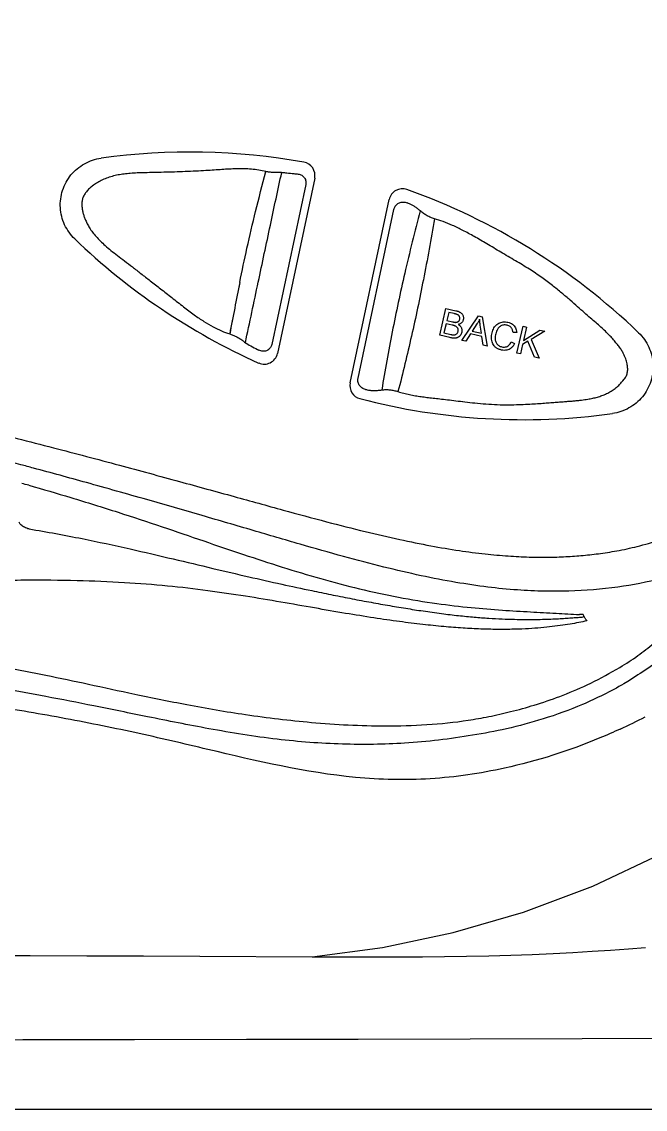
# Model space of a CAD drawing. Extents: x 403 to 503, y 484 to 637.
# Drawn here: x 455.102 to 457.363, y 500.653 to 504.597 of the extents above; entities that cross this region are included whole.
import ezdxf

# ---------------------------------------------------------------- set-up
doc = ezdxf.new("R2010")
doc.units = 0
doc.header["$MEASUREMENT"] = 0
doc.layers.add('1', color=4, linetype='Continuous')

# ---------------------------------------------------------------- blocks, each defined once
blk = doc.blocks.new('main_control')
at = {"color": 3, "linetype": 'Continuous'}
for p, q in [((14.0081, 15.1248), (13.8731, 14.4894)), ((13.9759, 15.1023), (13.8525, 14.5219)), ((14.1367, 14.3832), (14.278, 15.0481)), ((14.1652, 14.4), (14.2953, 15.0118)), ((14.4614, 14.5555), (14.4838, 14.6529)), ((14.4838, 14.6529), (14.5204, 14.6445)), ((14.4941, 14.6384), (14.4873, 14.609)), ((14.5136, 14.6339), (14.4941, 14.6384)), ((14.4846, 14.5975), (14.4769, 14.564)), ((14.5072, 14.5923), (14.4846, 14.5975)), ((14.4873, 14.609), (14.5084, 14.6041)), ((14.542, 14.5369), (14.6019, 14.6257)), ((14.5966, 14.5965), (14.5793, 14.5704)), ((14.6019, 14.6257), (14.6158, 14.6224)), ((14.6158, 14.6224), (14.6332, 14.5158)), ((14.4985, 14.5469), (14.4614, 14.5555)), ((14.4769, 14.564), (14.5012, 14.5584)), ((14.5732, 14.5607), (14.5557, 14.5337)), ((14.6139, 14.5513), (14.5732, 14.5607)), ((14.5793, 14.5704), (14.6124, 14.5627)), ((14.6124, 14.5627), (14.6084, 14.5921)), ((14.7405, 14.5655), (14.7272, 14.5654)), ((14.7412, 14.4909), (14.7637, 14.5883)), ((14.7637, 14.5883), (14.7766, 14.5853)), ((14.7766, 14.5853), (14.7655, 14.537)), ((14.7655, 14.537), (14.825, 14.5741)), ((14.8425, 14.5701), (14.7925, 14.5401)), ((14.825, 14.5741), (14.8425, 14.5701)), ((14.5557, 14.5337), (14.542, 14.5369)), ((14.6185, 14.5192), (14.6139, 14.5513)), ((14.6332, 14.5158), (14.6185, 14.5192)), ((14.7209, 14.5315), (14.733, 14.5253)), ((14.7619, 14.5216), (14.7541, 14.4879)), ((14.7815, 14.5335), (14.7619, 14.5216)), ((14.8048, 14.4762), (14.7815, 14.5335)), ((14.7925, 14.5401), (14.8218, 14.4723)), ((14.7541, 14.4879), (14.7412, 14.4909)), ((14.8218, 14.4723), (14.8048, 14.4762)), ((15.1254, 14.3905), (15.1303, 14.3962)), ((15.1254, 14.3905), (15.1303, 14.3962)), ((14.9813, 13.5421), (14.9679, 13.5426)), ((14.985, 13.5358), (14.9814, 13.5421)), ((14.9854, 13.5344), (14.9821, 13.534)), ((14.9934, 13.522), (14.995, 13.5197)), ((15.1009, 13.3428), (15.1146, 13.351)), ((15.1439, 13.3002), (15.1294, 13.2916))]:
    blk.add_line(p, q, dxfattribs=at)
for centre, radius, start, end in [((13.5549, 12.871), 2.349, 79.8525, 97.8638), ((13.9602, 15.135), 0.049, 348, 79.8525), ((13.8972, 15.2385), 0.0925, 264.1392, 264.7703), ((13.8972, 15.2385), 0.0925, 264.1271, 264.7703), ((14.326, 15.0379), 0.049, 70.4136, 168), ((13.5549, 12.871), 2.349, 46.1362, 70.4136), ((13.4272, 12.88), 2.3423, 66.4955, 66.9807), ((14.766, 16.5983), 2.349, 226.1362, 245.8517), ((36.9207, 10.1239), 23.6407, 168.72275, 169.18309), ((36.9219, 10.1237), 23.6419, 168.72275, 169.18306), ((13.9346, 14.7379), 0.2747, 229.6789, 230.3649), ((13.9346, 14.7379), 0.2747, 229.6791, 230.3651), ((14.9065, 16.6044), 2.3737, 241.1011, 242.3822), ((13.8251, 14.4996), 0.049, 245.8517, 348), ((14.1846, 14.373), 0.049, 168, 255.358), ((14.65, 16.6505), 2.3366, 258.7124, 258.8642), ((14.766, 16.5983), 2.349, 255.358, 277.8638), ((14.2139, 14.4074), 0.0517, 252.8907, 264.395), ((11.0773, 7.2445), 7.0268, 74.36072, 74.57709)]:
    blk.add_arc(centre, radius, start, end, dxfattribs=at)
at = {"color": 4, "linetype": 'Continuous'}
blk.add_arc((14.2007, 15.1129), 2.1865, 294.7459, 297.3907, dxfattribs=at)
at = {"color": 3, "linetype": 'Continuous'}
for points, knots in [([(10.9635, 14.4489), (11.1152, 14.452), (11.4026, 14.4455), (11.8096, 14.4057), (12.1721, 14.3492), (12.4967, 14.2844), (12.7888, 14.2169), (13.0531, 14.1502), (13.293, 14.0864), (13.5114, 14.0269), (13.7094, 13.9725), (13.8871, 13.9233), (14.0453, 13.8803), (14.186, 13.8444), (14.312, 13.8151), (14.4258, 13.7919), (14.5291, 13.7745), (14.6228, 13.7623), (14.7071, 13.7546), (14.7833, 13.7508), (14.8529, 13.75), (14.9183, 13.752), (14.9819, 13.7565), (15.0465, 13.7639), (15.1152, 13.7751), (15.191, 13.792), (15.2757, 13.8173), (15.3689, 13.8547), (15.4684, 13.9089), (15.5703, 13.9835), (15.6668, 14.0792), (15.7466, 14.189), (15.7996, 14.3045), (15.8205, 14.4227), (15.8072, 14.5443), (15.7662, 14.6714), (15.7007, 14.8052), (15.6176, 14.9439), (15.5285, 15.0813), (15.446, 15.2111), (15.3776, 15.3292), (15.3242, 15.4401), (15.2864, 15.5512), (15.2668, 15.6669), (15.2747, 15.781), (15.3019, 15.8833), (15.3378, 15.9742), (15.3812, 16.0613), (15.4327, 16.1513), (15.4924, 16.2478), (15.5596, 16.3519), (15.633, 16.4663), (15.7063, 16.5903), (15.7688, 16.7197), (15.8088, 16.8475), (15.8202, 16.9695), (15.7989, 17.0798), (15.7575, 17.1727), (15.7088, 17.2492), (15.6586, 17.3116), (15.6093, 17.3631), (15.5621, 17.4053), (15.5173, 17.4403), (15.4741, 17.47), (15.4306, 17.4963), (15.3851, 17.5204), (15.336, 17.5429), (15.2817, 17.5639), (15.2433, 17.5763), (15.223, 17.5822)], [0, 0, 0, 0, 0.455153, 0.861222, 1.226025, 1.555412, 1.853982, 2.125455, 2.372915, 2.598826, 2.804561, 2.988953, 3.152015, 3.296261, 3.424562, 3.539996, 3.644651, 3.738948, 3.823246, 3.898685, 3.967523, 4.032139, 4.09495, 4.158793, 4.227168, 4.303604, 4.391589, 4.492184, 4.604266, 4.730459, 4.870086, 5.010274, 5.135427, 5.248068, 5.366018, 5.498571, 5.646723, 5.811899, 5.9836, 6.138065, 6.273213, 6.3928, 6.506774, 6.624245, 6.742196, 6.846741, 6.940902, 7.034855, 7.138449, 7.251763, 7.375366, 7.510248, 7.659387, 7.807319, 7.940547, 8.059097, 8.170841, 8.273453, 8.362669, 8.442182, 8.513269, 8.576211, 8.632066, 8.683567, 8.733623, 8.784516, 8.837927, 8.89553, 8.95895, 8.95895, 8.95895, 8.95895]), ([(16.3631, 15.4175), (16.3578, 15.3337), (16.3414, 15.1659), (16.2968, 14.9212), (16.2334, 14.6937), (16.1559, 14.4911), (16.0674, 14.3113), (15.9714, 14.149), (15.8729, 14.0026), (15.7769, 13.8739), (15.685, 13.7633), (15.5977, 13.6679), (15.5147, 13.5853), (15.4358, 13.5134), (15.3602, 13.4508), (15.2872, 13.3961), (15.2155, 13.3465), (15.1679, 13.3154), (15.1439, 13.3001)], [0, 0, 0, 0, 0.251894, 0.505531, 0.745157, 0.959161, 1.155432, 1.345645, 1.524451, 1.68453, 1.826989, 1.955725, 2.072391, 2.178254, 2.275734, 2.366854, 2.451673, 2.537282, 2.537282, 2.537282, 2.537282]), ([(13.1383, 14.9047), (13.1306, 14.9121), (13.1167, 14.9284), (13.1007, 14.9561), (13.0899, 14.9863), (13.0849, 15.018), (13.0862, 15.0501), (13.0933, 15.0814), (13.1059, 15.1109), (13.1238, 15.1376), (13.1464, 15.1603), (13.1729, 15.1784), (13.2022, 15.1915), (13.223, 15.1965), (13.2335, 15.1979)], [0, 0, 0, 0, 0.0319368, 0.0638278, 0.095699, 0.1275627, 0.1594619, 0.1913954, 0.2233288, 0.255228, 0.2870918, 0.318963, 0.350854, 0.3827908, 0.3827908, 0.3827908, 0.3827908]), ([(13.8309, 15.1496), (13.8225, 15.1516), (13.8052, 15.155), (13.7787, 15.1581), (13.7518, 15.1595), (13.7249, 15.1594), (13.6982, 15.1582), (13.6713, 15.1565), (13.6431, 15.1546), (13.6118, 15.1526), (13.5767, 15.1507), (13.5387, 15.1489), (13.4997, 15.1475), (13.4616, 15.1465), (13.4261, 15.1456), (13.3941, 15.1451), (13.3658, 15.1443), (13.3405, 15.1428), (13.3174, 15.1405), (13.2954, 15.1371), (13.2739, 15.1322), (13.2533, 15.1255), (13.2344, 15.1172), (13.2173, 15.1078), (13.2019, 15.0973), (13.1886, 15.0857), (13.1778, 15.0735), (13.17, 15.0609), (13.1655, 15.0482), (13.1638, 15.0353), (13.1641, 15.0223), (13.1658, 15.0094), (13.1687, 14.9969), (13.1726, 14.9846), (13.1776, 14.972), (13.1839, 14.9587), (13.1921, 14.9443), (13.2026, 14.929), (13.2155, 14.9132), (13.231, 14.8968), (13.2491, 14.88), (13.27, 14.8625), (13.2936, 14.8441), (13.3197, 14.8243), (13.3482, 14.8025), (13.3793, 14.7785), (13.4133, 14.7522), (13.4506, 14.7231), (13.4907, 14.6918), (13.531, 14.6598), (13.5695, 14.6305), (13.6051, 14.606), (13.6382, 14.5865), (13.6694, 14.5714), (13.69, 14.5637), (13.7, 14.5606)], [0, 0, 0, 0, 0.02612, 0.052813, 0.079849, 0.106921, 0.133621, 0.159995, 0.187659, 0.218574, 0.25407, 0.292921, 0.332733, 0.37129, 0.407194, 0.439168, 0.46726, 0.492351, 0.515013, 0.53677, 0.559237, 0.58104, 0.601657, 0.621126, 0.639622, 0.657296, 0.673926, 0.688557, 0.701367, 0.714102, 0.727192, 0.740254, 0.753094, 0.765784, 0.778993, 0.7935, 0.810018, 0.828607, 0.849025, 0.871387, 0.896026, 0.92322, 0.953086, 0.985758, 1.021531, 1.060654, 1.103541, 1.150734, 1.202451, 1.256147, 1.304961, 1.347688, 1.385755, 1.420041, 1.451577, 1.451577, 1.451577, 1.451577]), ([(13.7364, 14.747), (13.7446, 14.7886), (13.7628, 14.8748), (13.7947, 15.0089), (13.8183, 15.1015), (13.8309, 15.1496)], [0, 0, 0, 0, 0.1270906, 0.2643274, 0.4136131, 0.4136131, 0.4136131, 0.4136131]), ([(13.7364, 14.747), (13.7446, 14.7886), (13.7628, 14.8748), (13.7947, 15.0089), (13.8183, 15.1015), (13.8309, 15.1496)], [0, 0, 0, 0, 0.1270959, 0.2643341, 0.4136163, 0.4136163, 0.4136163, 0.4136163]), ([(13.8877, 15.1464), (13.883, 15.1459), (13.8734, 15.1453), (13.8591, 15.1455), (13.8448, 15.1468), (13.8355, 15.1485), (13.8309, 15.1496)], [0, 0, 0, 0, 0.01424172, 0.02872954, 0.04306071, 0.05710725, 0.05710725, 0.05710725, 0.05710725]), ([(13.8877, 15.1464), (13.883, 15.1459), (13.8734, 15.1453), (13.8591, 15.1455), (13.8448, 15.1468), (13.8355, 15.1485), (13.8309, 15.1496)], [0, 0, 0, 0, 0.01423841, 0.02872151, 0.04304671, 0.05708631, 0.05708631, 0.05708631, 0.05708631]), ([(13.7569, 14.5285), (13.7724, 14.6017), (13.8027, 14.7438), (13.8464, 14.9498), (13.8747, 15.0826), (13.8887, 15.1463)], [0, 0, 0, 0, 0.2244177, 0.4361023, 0.6317804, 0.6317804, 0.6317804, 0.6317804]), ([(13.7569, 14.5285), (13.7724, 14.6017), (13.8027, 14.7438), (13.8464, 14.9498), (13.8747, 15.0826), (13.8887, 15.1463)], [0, 0, 0, 0, 0.2244212, 0.4360984, 0.6317804, 0.6317804, 0.6317804, 0.6317804]), ([(13.8887, 15.1463), (13.895, 15.1458), (13.9096, 15.1444), (13.9294, 15.1423), (13.9429, 15.1407), (13.9482, 15.1401)], [0, 0, 0, 0, 0.01891202, 0.04395199, 0.05975678, 0.05975678, 0.05975678, 0.05975678]), ([(13.9482, 15.1401), (13.9505, 15.1398), (13.9551, 15.1388), (13.9615, 15.1359), (13.9669, 15.1318), (13.9713, 15.1267), (13.9745, 15.121), (13.9763, 15.1148), (13.9768, 15.1085), (13.9763, 15.1043), (13.9759, 15.1023)], [0, 0, 0, 0, 0.00711005, 0.01403182, 0.02079586, 0.0274207, 0.03393933, 0.04034632, 0.04663124, 0.0528063, 0.0528063, 0.0528063, 0.0528063]), ([(14.2953, 15.0118), (14.2957, 15.0138), (14.297, 15.0179), (14.3, 15.0236), (14.3041, 15.0288), (14.3092, 15.0331), (14.3151, 15.0363), (14.3218, 15.0383), (14.3289, 15.039), (14.3362, 15.0382), (14.3409, 15.0367), (14.3432, 15.0358)], [0, 0, 0, 0, 0.00631067, 0.01273252, 0.01925815, 0.02586965, 0.03258678, 0.03948635, 0.04659321, 0.0538819, 0.06130633, 0.06130633, 0.06130633, 0.06130633]), ([(14.3908, 15.0068), (14.3709, 14.9316), (14.3347, 14.7859), (14.2883, 14.5693), (14.2628, 14.4277), (14.2513, 14.3572)], [0, 0, 0, 0, 0.2332654, 0.4504044, 0.6646365, 0.6646365, 0.6646365, 0.6646365]), ([(14.3908, 15.0068), (14.3709, 14.9316), (14.3347, 14.7859), (14.2883, 14.5693), (14.2628, 14.4277), (14.2513, 14.3572)], [0, 0, 0, 0, 0.2332647, 0.450404, 0.6646365, 0.6646365, 0.6646365, 0.6646365]), ([(14.3908, 15.0068), (14.3892, 15.0082), (14.386, 15.011), (14.3812, 15.0149), (14.3763, 15.0185), (14.3714, 15.0219), (14.3665, 15.0251), (14.3631, 15.027), (14.3614, 15.0279)], [0, 0, 0, 0, 0.00639218, 0.01261077, 0.01867957, 0.0246276, 0.03048457, 0.03627803, 0.03627803, 0.03627803, 0.03627803]), ([(14.3908, 15.0068), (14.3892, 15.0082), (14.386, 15.011), (14.3812, 15.0149), (14.3763, 15.0185), (14.3714, 15.0219), (14.3665, 15.0251), (14.3631, 15.027), (14.3614, 15.0279)], [0, 0, 0, 0, 0.00639209, 0.01261064, 0.01867945, 0.02462751, 0.03048453, 0.03627803, 0.03627803, 0.03627803, 0.03627803]), ([(14.442, 14.9783), (14.4375, 14.9796), (14.4285, 14.9827), (14.4154, 14.9891), (14.4027, 14.9971), (14.3947, 15.0034), (14.3908, 15.0068)], [0, 0, 0, 0, 0.01397195, 0.02857276, 0.04361486, 0.05907046, 0.05907046, 0.05907046, 0.05907046]), ([(14.442, 14.9783), (14.4375, 14.9796), (14.4285, 14.9827), (14.4154, 14.9891), (14.4027, 14.9971), (14.3947, 15.0034), (14.3908, 15.0068)], [0, 0, 0, 0, 0.01397208, 0.028573, 0.04361499, 0.05907046, 0.05907046, 0.05907046, 0.05907046]), ([(14.442, 14.9783), (14.43, 14.9042), (14.4042, 14.7618), (14.3601, 14.5527), (14.3277, 14.4179), (14.3102, 14.3511)], [0, 0, 0, 0, 0.2250546, 0.4340945, 0.6410441, 0.6410441, 0.6410441, 0.6410441]), ([(14.442, 14.9783), (14.43, 14.9042), (14.4042, 14.7618), (14.3601, 14.5527), (14.3277, 14.4179), (14.3102, 14.3511)], [0, 0, 0, 0, 0.2250539, 0.4340941, 0.6410441, 0.6410441, 0.6410441, 0.6410441]), ([(15.1002, 14.5286), (15.0966, 14.5333), (15.0888, 14.5427), (15.076, 14.5565), (15.0617, 14.5707), (15.0456, 14.5854), (15.0276, 14.6013), (15.0074, 14.6186), (14.9851, 14.638), (14.9606, 14.6597), (14.9335, 14.6835), (14.9032, 14.7094), (14.8691, 14.7371), (14.8303, 14.7663), (14.7855, 14.7962), (14.7356, 14.8262), (14.6836, 14.8565), (14.6339, 14.886), (14.5884, 14.9131), (14.5471, 14.9356), (14.5094, 14.9538), (14.4749, 14.9679), (14.4526, 14.9753), (14.442, 14.9783)], [0, 0, 0, 0, 0.0176379, 0.0365267, 0.0565483, 0.0780831, 0.1018529, 0.1284711, 0.1579628, 0.1905041, 0.2265992, 0.2662801, 0.3099645, 0.3583622, 0.4120967, 0.4713832, 0.5331159, 0.5923619, 0.6450753, 0.6918492, 0.7334578, 0.770569, 0.8036642, 0.8036642, 0.8036642, 0.8036642]), ([(14.5204, 14.6445), (14.5215, 14.6442), (14.5235, 14.6437), (14.5265, 14.6428), (14.5294, 14.6418), (14.5323, 14.6405), (14.535, 14.6391), (14.5368, 14.638), (14.5376, 14.6373)], [0, 0, 0, 0, 0.0032632, 0.00637541, 0.00943191, 0.01251461, 0.01561853, 0.01872975, 0.01872975, 0.01872975, 0.01872975]), ([(14.5376, 14.6373), (14.5389, 14.6364), (14.5413, 14.6342), (14.5442, 14.6303), (14.5455, 14.6273), (14.5461, 14.6258)], [0, 0, 0, 0, 0.00485699, 0.0096954, 0.01452228, 0.01452228, 0.01452228, 0.01452228]), ([(14.5084, 14.6041), (14.5091, 14.6039), (14.5106, 14.6036), (14.5127, 14.6032), (14.5148, 14.6028), (14.5168, 14.6025), (14.5189, 14.6023), (14.5202, 14.6023), (14.5209, 14.6024)], [0, 0, 0, 0, 0.00229721, 0.00445764, 0.00654975, 0.00862697, 0.01068723, 0.01271611, 0.01271611, 0.01271611, 0.01271611]), ([(14.5281, 14.6291), (14.5276, 14.6294), (14.5267, 14.6299), (14.5252, 14.6305), (14.5236, 14.6311), (14.5219, 14.6317), (14.5201, 14.6322), (14.5181, 14.6328), (14.5159, 14.6334), (14.5144, 14.6337), (14.5136, 14.6339)], [0, 0, 0, 0, 0.00151286, 0.00312463, 0.00482459, 0.00661405, 0.00851808, 0.0105746, 0.01282739, 0.01532493, 0.01532493, 0.01532493, 0.01532493]), ([(14.5209, 14.6024), (14.5217, 14.6024), (14.5231, 14.6026), (14.5253, 14.6032), (14.5275, 14.6041), (14.5288, 14.605), (14.5294, 14.6056)], [0, 0, 0, 0, 0.002224515, 0.004482104, 0.006808777, 0.009227687, 0.009227687, 0.009227687, 0.009227687]), ([(14.5335, 14.6225), (14.5332, 14.6234), (14.5324, 14.6252), (14.5305, 14.6274), (14.5289, 14.6286), (14.5281, 14.6291)], [0, 0, 0, 0, 0.002889162, 0.005769042, 0.008718599, 0.008718599, 0.008718599, 0.008718599]), ([(14.5409, 14.6011), (14.5398, 14.6), (14.5374, 14.598), (14.5332, 14.5959), (14.5301, 14.5949), (14.5286, 14.5946)], [0, 0, 0, 0, 0.00454846, 0.00922953, 0.01409548, 0.01409548, 0.01409548, 0.01409548]), ([(14.5294, 14.6056), (14.5302, 14.6062), (14.5316, 14.6077), (14.533, 14.6105), (14.5337, 14.6125), (14.5339, 14.6135)], [0, 0, 0, 0, 0.003070226, 0.006084123, 0.009250469, 0.009250469, 0.009250469, 0.009250469]), ([(14.5339, 14.6135), (14.5342, 14.615), (14.5346, 14.6181), (14.534, 14.6211), (14.5335, 14.6225)], [0, 0, 0, 0, 0.004648863, 0.009137139, 0.009137139, 0.009137139, 0.009137139]), ([(14.5469, 14.6121), (14.5466, 14.6107), (14.5458, 14.6081), (14.5437, 14.6044), (14.5419, 14.6021), (14.5409, 14.6011)], [0, 0, 0, 0, 0.00413927, 0.00828896, 0.01271641, 0.01271641, 0.01271641, 0.01271641]), ([(14.5461, 14.6258), (14.5466, 14.6243), (14.5473, 14.6212), (14.5477, 14.6166), (14.5473, 14.6135), (14.5469, 14.6121)], [0, 0, 0, 0, 0.00481126, 0.00939313, 0.01390698, 0.01390698, 0.01390698, 0.01390698]), ([(14.6062, 14.6139), (14.6048, 14.6108), (14.6018, 14.6049), (14.5984, 14.5992), (14.5966, 14.5965)], [0, 0, 0, 0, 0.01016275, 0.01986004, 0.01986004, 0.01986004, 0.01986004]), ([(14.6084, 14.5921), (14.6082, 14.5939), (14.6077, 14.5975), (14.6071, 14.6029), (14.6065, 14.6084), (14.6062, 14.6121), (14.6062, 14.6139)], [0, 0, 0, 0, 0.00543964, 0.01094698, 0.01645456, 0.021923, 0.021923, 0.021923, 0.021923]), ([(14.6631, 14.5889), (14.6649, 14.5911), (14.6688, 14.595), (14.6758, 14.5996), (14.681, 14.6016), (14.6836, 14.6023)], [0, 0, 0, 0, 0.00843108, 0.01671855, 0.02485189, 0.02485189, 0.02485189, 0.02485189]), ([(14.6836, 14.6023), (14.6862, 14.6031), (14.6917, 14.6041), (14.7002, 14.6043), (14.7058, 14.6034), (14.7086, 14.6028)], [0, 0, 0, 0, 0.00825137, 0.01670656, 0.02527194, 0.02527194, 0.02527194, 0.02527194]), ([(14.7086, 14.6028), (14.7118, 14.602), (14.7177, 14.6001), (14.7255, 14.5956), (14.7297, 14.5917), (14.7315, 14.5896)], [0, 0, 0, 0, 0.0097864, 0.01861318, 0.02677801, 0.02677801, 0.02677801, 0.02677801]), ([(13.7, 14.5606), (13.7039, 14.5593), (13.7118, 14.5564), (13.7234, 14.551), (13.735, 14.5445), (13.7463, 14.537), (13.7534, 14.5314), (13.7569, 14.5285)], [0, 0, 0, 0, 0.01224869, 0.02517678, 0.03848722, 0.05209927, 0.06571521, 0.06571521, 0.06571521, 0.06571521]), ([(13.7, 14.5606), (13.7039, 14.5593), (13.7118, 14.5564), (13.7234, 14.551), (13.735, 14.5445), (13.7463, 14.537), (13.7534, 14.5314), (13.7569, 14.5285)], [0, 0, 0, 0, 0.01224872, 0.02517679, 0.03848721, 0.05209925, 0.06571518, 0.06571518, 0.06571518, 0.06571518]), ([(14.5012, 14.5584), (14.5015, 14.5583), (14.5023, 14.5581), (14.5034, 14.5579), (14.5044, 14.5577), (14.5054, 14.5575), (14.5064, 14.5573), (14.5073, 14.5571), (14.5083, 14.557), (14.5092, 14.5569), (14.5098, 14.5568), (14.51, 14.5568)], [0, 0, 0, 0, 0.001200261, 0.002312263, 0.003360609, 0.004368732, 0.00535485, 0.006323989, 0.007271244, 0.008182155, 0.009027814, 0.009027814, 0.009027814, 0.009027814]), ([(14.521, 14.5873), (14.5203, 14.5877), (14.519, 14.5885), (14.5168, 14.5894), (14.5146, 14.5902), (14.5123, 14.5909), (14.5098, 14.5916), (14.5081, 14.5921), (14.5072, 14.5923)], [0, 0, 0, 0, 0.0023367, 0.00466511, 0.0069984, 0.00939386, 0.0119449, 0.01474878, 0.01474878, 0.01474878, 0.01474878]), ([(14.51, 14.5568), (14.5109, 14.5568), (14.5127, 14.5568), (14.5154, 14.557), (14.5172, 14.5574), (14.5181, 14.5577)], [0, 0, 0, 0, 0.002638385, 0.005351912, 0.008160277, 0.008160277, 0.008160277, 0.008160277]), ([(14.5181, 14.5577), (14.5193, 14.5581), (14.5216, 14.5593), (14.5234, 14.5611), (14.5242, 14.562)], [0, 0, 0, 0, 0.003779363, 0.007550582, 0.007550582, 0.007550582, 0.007550582]), ([(14.5275, 14.5799), (14.5271, 14.5809), (14.526, 14.5829), (14.5238, 14.5854), (14.522, 14.5868), (14.521, 14.5873)], [0, 0, 0, 0, 0.00333452, 0.00665111, 0.01002742, 0.01002742, 0.01002742, 0.01002742]), ([(14.5242, 14.562), (14.5252, 14.5631), (14.5268, 14.5656), (14.5278, 14.5684), (14.5281, 14.5698)], [0, 0, 0, 0, 0.004342201, 0.008747655, 0.008747655, 0.008747655, 0.008747655]), ([(14.5281, 14.5698), (14.5284, 14.571), (14.5287, 14.5733), (14.5285, 14.5767), (14.5279, 14.5789), (14.5275, 14.5799)], [0, 0, 0, 0, 0.00352547, 0.00691746, 0.01024573, 0.01024573, 0.01024573, 0.01024573]), ([(14.5286, 14.5946), (14.5303, 14.5936), (14.5335, 14.5914), (14.5374, 14.5874), (14.5393, 14.5842), (14.5401, 14.5826)], [0, 0, 0, 0, 0.00593824, 0.0115083, 0.01685826, 0.01685826, 0.01685826, 0.01685826]), ([(14.5414, 14.5667), (14.5409, 14.5645), (14.5394, 14.5602), (14.537, 14.5564), (14.5356, 14.5546)], [0, 0, 0, 0, 0.00685182, 0.01352669, 0.01352669, 0.01352669, 0.01352669]), ([(14.5401, 14.5826), (14.5408, 14.581), (14.5419, 14.5777), (14.5424, 14.5723), (14.5419, 14.5686), (14.5414, 14.5667)], [0, 0, 0, 0, 0.00522483, 0.01042203, 0.01618078, 0.01618078, 0.01618078, 0.01618078]), ([(14.6502, 14.5364), (14.6497, 14.5393), (14.6491, 14.5453), (14.6494, 14.5544), (14.6504, 14.5606), (14.6512, 14.5637)], [0, 0, 0, 0, 0.00873181, 0.01791296, 0.02748527, 0.02748527, 0.02748527, 0.02748527]), ([(14.6512, 14.5637), (14.6519, 14.567), (14.6538, 14.5733), (14.6578, 14.5818), (14.6612, 14.5867), (14.6631, 14.5889)], [0, 0, 0, 0, 0.01013918, 0.01953433, 0.02808944, 0.02808944, 0.02808944, 0.02808944]), ([(14.6645, 14.5607), (14.6639, 14.5581), (14.6629, 14.5529), (14.6624, 14.5453), (14.6627, 14.5405), (14.663, 14.5382)], [0, 0, 0, 0, 0.00819314, 0.01577196, 0.02272179, 0.02272179, 0.02272179, 0.02272179]), ([(14.6718, 14.5787), (14.6701, 14.576), (14.6672, 14.5701), (14.6652, 14.5639), (14.6645, 14.5607)], [0, 0, 0, 0, 0.00971973, 0.01949242, 0.01949242, 0.01949242, 0.01949242]), ([(14.6857, 14.5907), (14.6838, 14.59), (14.6801, 14.588), (14.6754, 14.5838), (14.6729, 14.5805), (14.6718, 14.5787)], [0, 0, 0, 0, 0.0062356, 0.01246351, 0.01870051, 0.01870051, 0.01870051, 0.01870051]), ([(14.7058, 14.5918), (14.7035, 14.5923), (14.6988, 14.593), (14.692, 14.5928), (14.6877, 14.5916), (14.6857, 14.5907)], [0, 0, 0, 0, 0.00722859, 0.01403268, 0.02037519, 0.02037519, 0.02037519, 0.02037519]), ([(14.7209, 14.5832), (14.7197, 14.5846), (14.7168, 14.5872), (14.7116, 14.5901), (14.7078, 14.5913), (14.7058, 14.5918)], [0, 0, 0, 0, 0.00563979, 0.01150416, 0.01763546, 0.01763546, 0.01763546, 0.01763546]), ([(14.7272, 14.5654), (14.727, 14.5672), (14.7266, 14.5706), (14.7253, 14.5755), (14.7234, 14.5797), (14.7218, 14.5821), (14.7209, 14.5832)], [0, 0, 0, 0, 0.005368, 0.0103198, 0.01490169, 0.01909203, 0.01909203, 0.01909203, 0.01909203]), ([(14.7315, 14.5896), (14.7333, 14.5875), (14.7364, 14.5828), (14.7395, 14.5746), (14.7404, 14.5686), (14.7405, 14.5655)], [0, 0, 0, 0, 0.00827869, 0.01676292, 0.02619327, 0.02619327, 0.02619327, 0.02619327]), ([(15.1827, 14.5646), (15.1904, 14.5572), (15.2043, 14.5409), (15.2203, 14.5131), (15.231, 14.4829), (15.236, 14.4513), (15.2348, 14.4192), (15.2277, 14.3879), (15.215, 14.3584), (15.1972, 14.3317), (15.1745, 14.309), (15.1481, 14.2909), (15.1188, 14.2778), (15.098, 14.2728), (15.0874, 14.2714)], [0, 0, 0, 0, 0.0319368, 0.0638278, 0.095699, 0.1275627, 0.1594619, 0.1913954, 0.2233288, 0.255228, 0.2870918, 0.318963, 0.350854, 0.3827907, 0.3827907, 0.3827907, 0.3827907]), ([(13.8525, 14.5219), (13.8521, 14.5199), (13.8509, 14.516), (13.8479, 14.5105), (13.8438, 14.5057), (13.8388, 14.5017), (13.8329, 14.4989), (13.8264, 14.4973), (13.8195, 14.4971), (13.8126, 14.4984), (13.8083, 14.5001), (13.8062, 14.5012)], [0, 0, 0, 0, 0.0061162, 0.01231538, 0.01859789, 0.02495507, 0.03141221, 0.03803816, 0.04485233, 0.05182694, 0.05891194, 0.05891194, 0.05891194, 0.05891194]), ([(14.5146, 14.5449), (14.5129, 14.5448), (14.5094, 14.545), (14.504, 14.5457), (14.5004, 14.5465), (14.4985, 14.5469)], [0, 0, 0, 0, 0.00504548, 0.01045192, 0.01621562, 0.01621562, 0.01621562, 0.01621562]), ([(14.5264, 14.5473), (14.5252, 14.5468), (14.5227, 14.5459), (14.5188, 14.5451), (14.516, 14.5449), (14.5146, 14.5449)], [0, 0, 0, 0, 0.0037861, 0.0078205, 0.0121254, 0.0121254, 0.0121254, 0.0121254]), ([(14.5356, 14.5546), (14.5347, 14.5535), (14.5328, 14.5515), (14.5297, 14.549), (14.5275, 14.5478), (14.5264, 14.5473)], [0, 0, 0, 0, 0.0042575, 0.00822866, 0.01189612, 0.01189612, 0.01189612, 0.01189612]), ([(14.661, 14.5144), (14.6591, 14.5163), (14.6558, 14.5206), (14.6522, 14.5281), (14.6507, 14.5336), (14.6502, 14.5364)], [0, 0, 0, 0, 0.00795877, 0.01624882, 0.02487898, 0.02487898, 0.02487898, 0.02487898]), ([(14.663, 14.5382), (14.6633, 14.5361), (14.6643, 14.532), (14.667, 14.5263), (14.6697, 14.5231), (14.6711, 14.5217)], [0, 0, 0, 0, 0.00635759, 0.01257611, 0.01864374, 0.01864374, 0.01864374, 0.01864374]), ([(14.6711, 14.5217), (14.6726, 14.5203), (14.6756, 14.5178), (14.6809, 14.515), (14.6847, 14.5138), (14.6866, 14.5133)], [0, 0, 0, 0, 0.00594729, 0.01187273, 0.01782923, 0.01782923, 0.01782923, 0.01782923]), ([(14.7064, 14.5153), (14.7084, 14.5163), (14.7124, 14.519), (14.7172, 14.5247), (14.7197, 14.5291), (14.7209, 14.5315)], [0, 0, 0, 0, 0.00679015, 0.01405841, 0.02207407, 0.02207407, 0.02207407, 0.02207407]), ([(14.733, 14.5253), (14.7314, 14.5221), (14.7277, 14.5163), (14.7209, 14.5091), (14.7155, 14.5057), (14.7128, 14.5044)], [0, 0, 0, 0, 0.01077902, 0.02048725, 0.02954769, 0.02954769, 0.02954769, 0.02954769]), ([(15.1303, 14.3962), (15.1319, 14.3981), (15.1348, 14.4021), (15.1384, 14.4085), (15.141, 14.4155), (15.1425, 14.4227), (15.1431, 14.4299), (15.143, 14.4371), (15.1422, 14.4446), (15.1408, 14.4526), (15.1387, 14.4613), (15.1357, 14.4706), (15.1318, 14.4806), (15.1266, 14.4914), (15.1197, 14.5033), (15.1109, 14.516), (15.104, 14.5244), (15.1002, 14.5286)], [0, 0, 0, 0, 0.0073791, 0.0147578, 0.0221095, 0.0295365, 0.0367356, 0.0437504, 0.0511576, 0.0593327, 0.0682606, 0.0779637, 0.0885548, 0.1004067, 0.1139438, 0.1295854, 0.1467201, 0.1467201, 0.1467201, 0.1467201]), ([(14.6852, 14.502), (14.6836, 14.5024), (14.6806, 14.5032), (14.6762, 14.5047), (14.672, 14.5065), (14.668, 14.5086), (14.6643, 14.5112), (14.662, 14.5133), (14.661, 14.5144)], [0, 0, 0, 0, 0.00478807, 0.009369, 0.01387185, 0.01839397, 0.02294701, 0.02749694, 0.02749694, 0.02749694, 0.02749694]), ([(14.7128, 14.5044), (14.7101, 14.5031), (14.7043, 14.5012), (14.6948, 14.5004), (14.6884, 14.5013), (14.6852, 14.502)], [0, 0, 0, 0, 0.00898968, 0.0181636, 0.02823066, 0.02823066, 0.02823066, 0.02823066]), ([(14.6866, 14.5133), (14.6889, 14.5128), (14.6934, 14.5122), (14.7002, 14.5128), (14.7045, 14.5144), (14.7064, 14.5153)], [0, 0, 0, 0, 0.00691944, 0.01367947, 0.0202661, 0.0202661, 0.0202661, 0.0202661]), ([(14.1926, 14.3592), (14.1902, 14.3597), (14.1855, 14.3611), (14.1791, 14.3646), (14.1737, 14.3691), (14.1694, 14.3746), (14.1664, 14.3807), (14.1647, 14.3871), (14.1643, 14.3937), (14.1648, 14.3979), (14.1652, 14.4)], [0, 0, 0, 0, 0.00741156, 0.01461915, 0.02163746, 0.02850683, 0.03526375, 0.04189445, 0.04838014, 0.054727, 0.054727, 0.054727, 0.054727]), ([(14.2513, 14.3572), (14.2561, 14.3579), (14.2659, 14.3586), (14.2806, 14.3579), (14.2955, 14.3555), (14.3053, 14.3528), (14.3102, 14.3511)], [0, 0, 0, 0, 0.0145736, 0.02925413, 0.04425766, 0.05965569, 0.05965569, 0.05965569, 0.05965569]), ([(14.3102, 14.3511), (14.317, 14.3489), (14.3308, 14.3448), (14.3519, 14.34), (14.373, 14.3361), (14.3941, 14.3329), (14.4155, 14.3302), (14.438, 14.3276), (14.4627, 14.3249), (14.4903, 14.3217), (14.5207, 14.3179), (14.554, 14.3139), (14.5902, 14.3098), (14.6293, 14.3062), (14.6703, 14.3037), (14.7103, 14.3032), (14.7471, 14.304), (14.7795, 14.3054), (14.8084, 14.3071), (14.8344, 14.3089), (14.8581, 14.3107), (14.8798, 14.3124), (14.8997, 14.3139), (14.9177, 14.3152), (14.934, 14.3164), (14.9489, 14.3176), (14.9626, 14.3189), (14.9753, 14.3203), (14.987, 14.3219), (14.9977, 14.3235), (15.0073, 14.3253), (15.0162, 14.3271), (15.0247, 14.3291), (15.0331, 14.3313), (15.0415, 14.3339), (15.0497, 14.3367), (15.0581, 14.34), (15.0664, 14.3437), (15.0748, 14.3479), (15.0829, 14.3525), (15.0906, 14.3575), (15.0978, 14.3627), (15.1045, 14.3681), (15.1105, 14.3736), (15.1161, 14.3791), (15.121, 14.3847), (15.124, 14.3885), (15.1254, 14.3905)], [0, 0, 0, 0, 0.0215218, 0.0432527, 0.0648, 0.0859521, 0.1071439, 0.1294764, 0.154049, 0.1817746, 0.212588, 0.245967, 0.2823893, 0.3219265, 0.363817, 0.4055254, 0.4419971, 0.4740645, 0.502848, 0.5288255, 0.5524546, 0.5741882, 0.5941113, 0.6121131, 0.6283917, 0.6432247, 0.6568957, 0.6696668, 0.6815729, 0.6923925, 0.7020454, 0.7109347, 0.7195589, 0.7282882, 0.7370221, 0.7456992, 0.7545759, 0.7637996, 0.7732133, 0.7826258, 0.791838, 0.8007163, 0.8092511, 0.8174374, 0.8252609, 0.8327044, 0.8398309, 0.8398309, 0.8398309, 0.8398309]), ([(14.3102, 14.3511), (14.317, 14.3489), (14.3308, 14.3448), (14.3519, 14.34), (14.373, 14.3361), (14.3941, 14.3329), (14.4154, 14.3302), (14.438, 14.3276), (14.4627, 14.3249), (14.4902, 14.3217), (14.5207, 14.3179), (14.5539, 14.3139), (14.5902, 14.3098), (14.6293, 14.3062), (14.6703, 14.3037), (14.7103, 14.3032), (14.747, 14.304), (14.7794, 14.3054), (14.8083, 14.3071), (14.8344, 14.3089), (14.8581, 14.3107), (14.8798, 14.3124), (14.8997, 14.3139), (14.9177, 14.3152), (14.934, 14.3164), (14.9489, 14.3176), (14.9626, 14.3189), (14.9753, 14.3203), (14.987, 14.3219), (14.9977, 14.3235), (15.0073, 14.3253), (15.0162, 14.3271), (15.0247, 14.3291), (15.0331, 14.3313), (15.0415, 14.3339), (15.0497, 14.3367), (15.0581, 14.34), (15.0664, 14.3437), (15.0748, 14.3479), (15.0829, 14.3525), (15.0906, 14.3575), (15.0978, 14.3627), (15.1045, 14.3681), (15.1105, 14.3736), (15.1161, 14.3791), (15.121, 14.3847), (15.124, 14.3885), (15.1254, 14.3905)], [0, 0, 0, 0, 0.0215211, 0.0432512, 0.0647976, 0.0859491, 0.1071402, 0.1294719, 0.1540433, 0.1817671, 0.2125783, 0.2459546, 0.2823739, 0.3219084, 0.363797, 0.4055063, 0.44198, 0.4740488, 0.5028335, 0.5288121, 0.552442, 0.5741764, 0.5941004, 0.6121032, 0.6283827, 0.6432165, 0.6568882, 0.6696598, 0.6815667, 0.6923871, 0.7020409, 0.710931, 0.7195561, 0.7282864, 0.7370213, 0.7456994, 0.754577, 0.7638014, 0.7732156, 0.7826283, 0.7918405, 0.8007184, 0.8092528, 0.8174385, 0.8252616, 0.8327047, 0.8398309, 0.8398309, 0.8398309, 0.8398309]), ([(14.2088, 14.3559), (14.2132, 14.3555), (14.2223, 14.355), (14.2365, 14.3555), (14.2463, 14.3565), (14.2513, 14.3572)], [0, 0, 0, 0, 0.01312508, 0.02730987, 0.04256921, 0.04256921, 0.04256921, 0.04256921]), ([(14.2088, 14.3559), (14.2132, 14.3555), (14.2223, 14.355), (14.2365, 14.3555), (14.2463, 14.3565), (14.2513, 14.3572)], [0, 0, 0, 0, 0.01312528, 0.02731007, 0.04256921, 0.04256921, 0.04256921, 0.04256921]), ([(12.9887, 14.0735), (12.9733, 14.0777), (12.8716, 14.1048), (12.741, 14.1382), (12.6254, 14.1661), (12.5966, 14.1729)], [0, 0, 0, 0, 0.0478728, 0.3157047, 0.404549, 0.404549, 0.404549, 0.404549]), ([(14.9292, 13.6275), (14.9, 13.6266), (14.8379, 13.6263), (14.74, 13.6309), (14.6327, 13.6416), (14.5163, 13.659), (14.3905, 13.6834), (14.2549, 13.715), (14.1087, 13.7536), (13.9511, 13.7985), (13.7805, 13.8488), (13.5952, 13.9029), (13.3936, 13.961), (13.1898, 14.0188), (13.0528, 14.0564), (12.9887, 14.0735)], [0, 0, 0, 0, 0.087825, 0.186012, 0.293954, 0.411269, 0.539094, 0.678165, 0.829037, 0.992558, 1.169848, 1.362409, 1.571758, 1.799168, 1.998023, 1.998023, 1.998023, 1.998023]), ([(12.9716, 14.0112), (13.0224, 13.9969), (13.1305, 13.9654), (13.2917, 13.915), (13.4522, 13.862), (13.6035, 13.8102), (13.7482, 13.7607), (13.8894, 13.7143), (14.0294, 13.672), (14.17, 13.6349), (14.3106, 13.6046), (14.4461, 13.5822), (14.5719, 13.5675), (14.6852, 13.5585), (14.7877, 13.5523), (14.8808, 13.5473), (14.9398, 13.544), (14.9679, 13.5426)], [0, 0, 0, 0, 0.158335, 0.337932, 0.506421, 0.665596, 0.817593, 0.965331, 1.111238, 1.256358, 1.401421, 1.542603, 1.668135, 1.781302, 1.883527, 1.976362, 2.060809, 2.060809, 2.060809, 2.060809]), ([(12.9728, 13.8528), (12.9669, 13.8541), (12.9561, 13.8579), (12.9433, 13.866), (12.9377, 13.874), (12.9372, 13.8778)], [0, 0, 0, 0, 0.01823119, 0.03385802, 0.04532609, 0.04532609, 0.04532609, 0.04532609]), ([(12.9728, 13.8528), (13.0373, 13.8425), (13.1596, 13.8199), (13.3335, 13.7822), (13.4911, 13.7453), (13.6345, 13.711), (13.7654, 13.6802), (13.8851, 13.6531), (13.9613, 13.6368), (13.9978, 13.6292)], [0, 0, 0, 0, 0.195755, 0.37299, 0.534066, 0.681124, 0.815343, 0.93759, 1.04921, 1.04921, 1.04921, 1.04921]), ([(15.6324, 13.8468), (15.5998, 13.8213), (15.5277, 13.7734), (15.4049, 13.7148), (15.2631, 13.669), (15.1025, 13.6381), (14.9889, 13.629), (14.9294, 13.6273)], [0, 0, 0, 0, 0.1241259, 0.258769, 0.4070042, 0.5698449, 0.7482953, 0.7482953, 0.7482953, 0.7482953]), ([(15.1146, 13.351), (15.137, 13.3643), (15.1791, 13.3916), (15.2371, 13.4368), (15.2903, 13.4844), (15.3427, 13.5345), (15.397, 13.5885), (15.4542, 13.6471), (15.493, 13.6883), (15.5127, 13.7099)], [0, 0, 0, 0, 0.0780784, 0.1503153, 0.220542, 0.2920381, 0.3679521, 0.4500326, 0.5377399, 0.5377399, 0.5377399, 0.5377399]), ([(14.995, 13.5197), (14.9853, 13.5175), (14.965, 13.5133), (14.9329, 13.5074), (14.8975, 13.502), (14.8588, 13.4972), (14.8166, 13.4932), (14.7708, 13.4903), (14.7211, 13.4886), (14.6671, 13.4884), (14.6082, 13.4898), (14.5441, 13.4932), (14.4741, 13.4987), (14.3973, 13.5065), (14.3128, 13.517), (14.2196, 13.5306), (14.1169, 13.5472), (14.0045, 13.5668), (13.8835, 13.5882), (13.7545, 13.6098), (13.6176, 13.6299), (13.4716, 13.6471), (13.3137, 13.6594), (13.1407, 13.6664), (12.9494, 13.6677), (12.7389, 13.663), (12.5087, 13.6521), (12.2585, 13.6354), (11.9865, 13.614), (11.6905, 13.5901), (11.3664, 13.5677), (11.0076, 13.5531), (10.6267, 13.5592), (10.2521, 13.5823), (9.9105, 13.6095), (9.6089, 13.6336), (9.3404, 13.6518), (9.0995, 13.6632), (8.8827, 13.6678), (8.6872, 13.6661), (8.5106, 13.6584), (8.3487, 13.645), (8.1968, 13.6262), (8.0515, 13.604), (7.9126, 13.5802), (7.7833, 13.5573), (7.666, 13.5374), (7.5616, 13.5215), (7.4684, 13.5093), (7.3844, 13.5002), (7.3088, 13.4939), (7.2406, 13.4901), (7.179, 13.4884), (7.1232, 13.4886), (7.0724, 13.4902), (7.0259, 13.4932), (6.9835, 13.4972), (6.9446, 13.502), (6.9091, 13.5074), (6.8769, 13.5133), (6.8566, 13.5175), (6.847, 13.5197)], [0, 0, 0, 0, 0.029602, 0.062249, 0.098021, 0.136999, 0.179259, 0.224986, 0.27459, 0.328498, 0.387149, 0.45114, 0.521114, 0.597858, 0.682564, 0.776469, 0.880493, 0.994776, 1.118544, 1.249175, 1.387213, 1.533539, 1.690246, 1.862041, 2.052909, 2.264035, 2.493626, 2.744367, 3.016364, 3.312093, 3.63505, 3.991125, 4.388999, 4.777305, 5.116946, 5.417042, 5.684777, 5.924193, 6.140587, 6.335371, 6.510644, 6.670531, 6.822722, 6.969635, 7.111669, 7.245386, 7.363667, 7.468509, 7.561991, 7.645904, 7.721731, 7.789689, 7.850879, 7.90645, 7.957097, 8.003411, 8.045968, 8.085074, 8.120884, 8.153552, 8.183234, 8.183234, 8.183234, 8.183234]), ([(13.9978, 13.6292), (14.0208, 13.6244), (14.0667, 13.615), (14.1355, 13.6013), (14.2039, 13.5883), (14.2715, 13.5762), (14.3372, 13.5652), (14.3802, 13.5585), (14.401, 13.5554)], [0, 0, 0, 0, 0.0705321, 0.1407073, 0.2103467, 0.2794707, 0.3468137, 0.4100468, 0.4100468, 0.4100468, 0.4100468]), ([(14.401, 13.5554), (14.4234, 13.5521), (14.4663, 13.5461), (14.5282, 13.5387), (14.5854, 13.5331), (14.638, 13.5292), (14.6864, 13.5266), (14.7308, 13.5251), (14.7714, 13.5245), (14.8081, 13.5247), (14.8412, 13.5254), (14.8708, 13.5264), (14.8975, 13.5277), (14.9215, 13.5292), (14.9433, 13.5307), (14.9632, 13.5323), (14.9759, 13.5334), (14.9821, 13.534)], [0, 0, 0, 0, 0.0676926, 0.1299552, 0.1872086, 0.2398408, 0.2882524, 0.3326895, 0.3732303, 0.4099024, 0.4428493, 0.4723968, 0.4989409, 0.5228708, 0.5445775, 0.5644552, 0.5828993, 0.5828993, 0.5828993, 0.5828993]), ([(14.9934, 13.522), (14.9924, 13.5237), (14.9898, 13.5261), (14.9874, 13.531), (14.9861, 13.5341), (14.985, 13.5358)], [0, 0, 0, 0, 0.00591687, 0.01018707, 0.01620131, 0.01620131, 0.01620131, 0.01620131]), ([(7.2493, 13.1635), (7.3342, 13.1492), (7.4963, 13.1355), (7.7259, 13.1405), (7.9289, 13.1584), (8.1095, 13.1825), (8.2704, 13.2103), (8.4136, 13.2387), (8.5405, 13.2655), (8.6537, 13.29), (8.7578, 13.3123), (8.8594, 13.3333), (8.9649, 13.3537), (9.0804, 13.3735), (9.2111, 13.3929), (9.3587, 13.4114), (9.523, 13.4282), (9.7033, 13.4429), (9.9018, 13.4556), (10.1223, 13.4664), (10.3697, 13.4761), (10.6472, 13.4833), (10.9481, 13.4857), (11.252, 13.4823), (11.5376, 13.4738), (11.7934, 13.4632), (12.0211, 13.4508), (12.2253, 13.4364), (12.4092, 13.4195), (12.577, 13.4001), (12.7337, 13.3781), (12.8849, 13.3525), (13.0356, 13.3226), (13.1923, 13.2892), (13.3622, 13.2524), (13.5519, 13.2135), (13.7652, 13.1768), (14.0052, 13.1479), (14.2748, 13.1333), (14.4653, 13.1441), (14.5647, 13.1591)], [0, 0, 0, 0, 0.258555, 0.486048, 0.688391, 0.869606, 1.032556, 1.178051, 1.307561, 1.421505, 1.525576, 1.627099, 1.732626, 1.847916, 1.978637, 2.128889, 2.294322, 2.473935, 2.671579, 2.891019, 3.136303, 3.414168, 3.723738, 4.039026, 4.32608, 4.580634, 4.807097, 5.010311, 5.194594, 5.361003, 5.517248, 5.669273, 5.820801, 5.97811, 6.149957, 6.34234, 6.559086, 6.798994, 7.067125, 7.368594, 7.368594, 7.368594, 7.368594]), ([(14.5805, 13.1046), (14.4989, 13.0909), (14.3417, 13.0726), (14.1045, 13.069), (13.8671, 13.0874), (13.632, 13.1255), (13.4111, 13.1698), (13.2144, 13.2099), (13.0391, 13.2445), (12.8764, 13.274), (12.7169, 13.3007), (12.5508, 13.3256), (12.372, 13.3485), (12.1765, 13.3696), (11.9613, 13.3891), (11.7238, 13.4073), (11.4614, 13.4213), (11.1722, 13.4294), (10.8599, 13.4314), (10.5413, 13.4267), (10.238, 13.4147), (9.965, 13.3962), (9.7227, 13.3752), (9.5062, 13.3527), (9.3115, 13.3285), (9.1344, 13.3022), (8.9682, 13.2745), (8.8028, 13.2445), (8.6292, 13.2102), (8.4399, 13.1716), (8.2297, 13.1295), (7.9994, 13.0906), (7.7571, 13.0693), (7.5068, 13.0716), (7.3405, 13.091), (7.2549, 13.1056)], [0, 0, 0, 0, 0.248096, 0.47379, 0.710913, 0.961256, 1.187895, 1.386734, 1.563684, 1.723893, 1.882712, 2.048772, 2.227656, 2.423576, 2.638628, 2.875934, 3.138035, 3.426918, 3.743716, 4.074767, 4.382822, 4.654111, 4.895734, 5.112377, 5.307115, 5.48415, 5.649444, 5.812592, 5.988538, 6.180231, 6.392287, 6.631538, 6.880528, 7.120883, 7.381489, 7.381489, 7.381489, 7.381489]), ([(14.5647, 13.1591), (14.5896, 13.163), (14.6411, 13.1723), (14.7211, 13.1902), (14.8073, 13.214), (14.9002, 13.2457), (14.9999, 13.2876), (15.0668, 13.3228), (15.1009, 13.3428)], [0, 0, 0, 0, 0.0756585, 0.1571134, 0.2459396, 0.3435799, 0.45145, 0.5700054, 0.5700054, 0.5700054, 0.5700054]), ([(15.1294, 13.2916), (15.0809, 13.2633), (14.985, 13.2157), (14.8416, 13.1633), (14.7079, 13.1276), (14.6218, 13.1111), (14.5805, 13.1046)], [0, 0, 0, 0, 0.168561, 0.3202063, 0.4574856, 0.5830145, 0.5830145, 0.5830145, 0.5830145])]:
    blk.add_open_spline(points, degree=3, knots=knots, dxfattribs=at)
at = {"color": 4, "linetype": 'Continuous'}
blk.add_open_spline([(15.1159, 13.1272), (15.0917, 13.116), (14.9565, 13.0567), (14.7282, 12.9835), (14.428, 12.9392), (14.0636, 12.9478), (13.7089, 13.0323), (13.3561, 13.1159), (13.0889, 13.169), (12.8205, 13.2149), (12.4609, 13.2668), (12.0095, 13.3164), (11.4659, 13.3539), (10.9213, 13.3669), (10.3768, 13.3539), (9.8332, 13.3164), (9.3818, 13.2669), (9.0222, 13.215), (8.7538, 13.1691), (8.4866, 13.116), (8.1338, 13.0325), (7.7791, 12.9479), (7.4144, 12.9392), (7.114, 12.9834), (6.8852, 13.0567), (6.7498, 13.1162), (6.7252, 13.1276)], degree=3, knots=[0, 0, 0, 0, 0.080161, 0.442812, 0.714955, 0.986922, 1.531025, 1.803215, 2.075442, 2.347775, 2.620218, 3.165164, 3.709853, 4.254288, 4.798723, 5.343412, 5.888357, 6.1608, 6.433134, 6.705361, 6.977551, 7.521661, 7.793709, 8.06637, 8.429081, 8.510187, 8.510187, 8.510187, 8.510187], dxfattribs=at)
blk = doc.blocks.new('GRANDEE')
at = {"layer": '1', "color": 4}
blk.add_lwpolyline([(12, 0), (88.1122, 0, 0.414214), (100.1122, 12), (100.1122, 79.111, 0.414214), (88.1122, 91.111), (12, 91.111, 0.414214), (0, 79.111), (0, 12, 0.414214)], format="xyb", close=True, dxfattribs=at)
at = {"layer": '1', "color": 2, "linetype": 'Continuous'}
blk.add_lwpolyline([(53.1337, 0.5532), (53.3886, 0.587), (53.6448, 0.6407), (53.8999, 0.7149), (54.1515, 0.8096), (54.3971, 0.9247), (54.6343, 1.0596), (54.8607, 1.2132), (55.0742, 1.3841), (55.2727, 1.5708), (55.4547, 1.7712), (55.6189, 1.9831), (55.7643, 2.2043), (55.8905, 2.4323), (56.0845, 2.8999)], dxfattribs=at)
at = {"layer": '1', "color": 3, "linetype": 'Continuous'}
for points in [[(53.1337, 0.5532), (53.2138, 0.5528), (53.2939, 0.5526), (53.374, 0.5525), (53.4541, 0.5526), (53.5341, 0.5531), (53.6142, 0.5539), (53.6942, 0.5551), (53.7743, 0.5567), (53.8543, 0.559), (53.9323, 0.5617), (54.0075, 0.565), (54.0798, 0.5687), (54.1494, 0.5728), (54.2163, 0.5773), (54.2807, 0.5821), (54.3427, 0.5873)], [(56.8287, 0.2652), (56.1497, 0.2623), (55.4706, 0.2597), (54.1125, 0.2554)], [(51.9061, 0.558), (52.1117, 0.5574), (52.3171, 0.5567), (52.522, 0.5559), (52.7265, 0.5551), (53.1337, 0.5532)], [(54.1125, 0.2554), (53.7069, 0.2543), (53.3013, 0.2534), (52.8957, 0.2526), (52.4901, 0.2519), (52.0845, 0.2513), (51.679, 0.2508), (51.2734, 0.2504), (50.8678, 0.2501), (50.4622, 0.2499), (50.0566, 0.2499), (49.6511, 0.2499), (49.2455, 0.2501), (48.8399, 0.2504), (48.4343, 0.2508), (48.0287, 0.2513), (47.6232, 0.2519), (47.2176, 0.2526), (46.812, 0.2534), (46.0008, 0.2554)]]:
    blk.add_lwpolyline(points, dxfattribs=at)
at = {"layer": '1', "color": 1}
blk.add_blockref('main_control', (39.1351, -11.7481), dxfattribs=at)

msp = doc.modelspace()

# ---------------------------------------------------------------- block references
at = {"layer": '1'}
msp.add_blockref('GRANDEE', (403.0209, 500.6528), dxfattribs=at)

doc.saveas('drawing.dxf')
